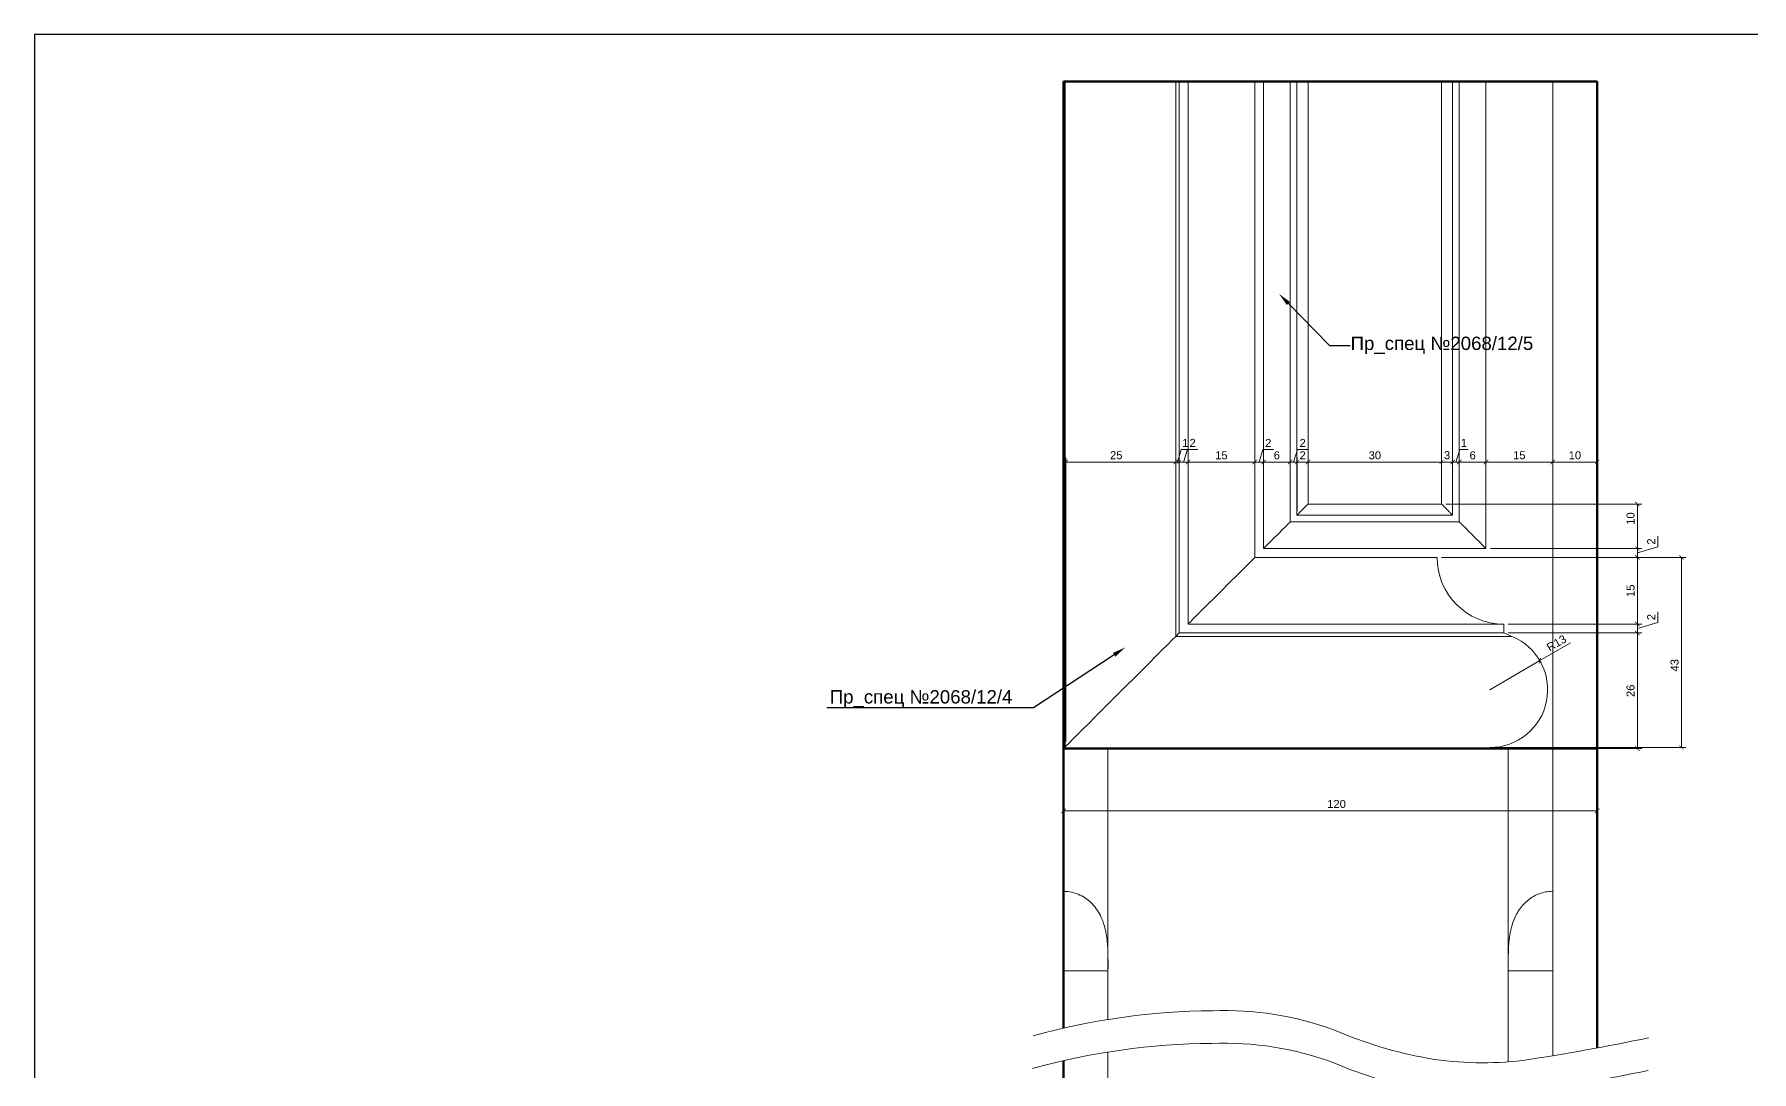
# Model space of a CAD drawing. Header units: millimetres. Extents: x 68 to 668, y -11756 to -11356.
# Drawn here: x 68.1 to 454.3, y -11589.5 to -11356.1 of the extents above; entities that cross this region are included whole.
import ezdxf
from ezdxf import colors
from ezdxf.entities.mleader import LeaderData, LeaderLine
from ezdxf.math import Vec2, Vec3

# ---------------------------------------------------------------- set-up
doc = ezdxf.new("R2010")
doc.units = ezdxf.units.MM
for name, color, linetype, lineweight in [('линия 15', 7, 'Continuous', 15), ('линия 50', 1, 'Continuous', 100), ('тонкие_Ном._пера__21', 7, 'Continuous', 5)]:
    doc.layers.add(name, color=color, linetype=linetype, lineweight=lineweight)
doc.layers.add('размеры в модели', color=7, linetype='Continuous')
doc.styles.get("Standard").update_dxf_attribs({"font": 'arial.ttf'})
doc.dimstyles.new('M_1', dxfattribs={"dimtxt": 1.8, "dimasz": 1, "dimexe": 1, "dimexo": 1, "dimgap": 0.6, "dimtad": 1, "dimdec": 0, "dimdsep": 46, "dimtxsty": 'Standard', "dimblk": 'ARCHTICK', "dimcen": -5, "dimclrd": 7, "dimclre": 7, "dimclrt": 7, "dimadec": 0, "dimazin": 0, "dimtfac": 1, "dimtdec": 0, "dimtmove": 0, "dimatfit": 3, "dimfxl": 1, "dimtolj": 1, "dimtzin": 0, "dimlwd": 5, "dimlwe": 5, "dimarcsym": 0})

# ---------------------------------------------------------------- blocks, each defined once
blk = doc.blocks.new('_ArchTick')
at = {"color": 0, "linetype": 'ByBlock', "const_width": 0.15}
blk.add_lwpolyline([(-0.5, -0.5), (0.5, 0.5)], dxfattribs=at)
blk = doc.blocks.new('*D57')
at = {"layer": 'Defpoints', "color": 0, "ltscale": 1000, "transparency": 16777216}
for p in [(388.57, -11452.32), (387.07, -11464.28), (388.57, -11465.78)]:
    blk.add_point(p, dxfattribs=at)
at = {"layer": 'линия 15', "color": 7, "lineweight": 5, "ltscale": 1000, "transparency": 16777216}
for p, q in [((387.82, -11452.32), (388.67, -11449.52)), ((388.67, -11449.52), (390.53, -11449.52)), ((387.07, -11463.28), (387.07, -11451.32)), ((387.07, -11452.32), (388.57, -11452.32)), ((388.57, -11464.78), (388.57, -11451.32))]:
    blk.add_line(p, q, dxfattribs=at)
at = {"layer": 'линия 15', "color": 7, "lineweight": 5, "ltscale": 1000, "transparency": 16777216, "rotation": 180}
blk.add_blockref('_ArchTick', (387.07, -11452.32), dxfattribs=at)
at = {"layer": 'линия 15', "color": 7, "lineweight": 5, "ltscale": 1000, "transparency": 16777216}
blk.add_blockref('_ArchTick', (388.57, -11452.32), dxfattribs=at)
at = {"layer": 'линия 15', "color": 7, "ltscale": 1000, "transparency": 16777216, "insert": (389.6, -11448.02), "char_height": 1.8, "attachment_point": 5}
blk.add_mtext('\\A1;1', dxfattribs=at)
blk = doc.blocks.new('*D56')
at = {"layer": 'Defpoints', "color": 0, "ltscale": 1000, "transparency": 16777216}
for p in [(387.07, -11452.32), (384.57, -11461.78), (387.07, -11464.28)]:
    blk.add_point(p, dxfattribs=at)
at = {"layer": 'линия 15', "color": 7, "lineweight": 5, "ltscale": 1000, "transparency": 16777216}
for p, q in [((384.57, -11460.78), (384.57, -11451.32)), ((384.57, -11452.32), (387.07, -11452.32)), ((387.07, -11463.28), (387.07, -11451.32))]:
    blk.add_line(p, q, dxfattribs=at)
at = {"layer": 'линия 15', "color": 7, "lineweight": 5, "ltscale": 1000, "transparency": 16777216, "rotation": 180}
blk.add_blockref('_ArchTick', (384.57, -11452.32), dxfattribs=at)
at = {"layer": 'линия 15', "color": 7, "lineweight": 5, "ltscale": 1000, "transparency": 16777216}
blk.add_blockref('_ArchTick', (387.07, -11452.32), dxfattribs=at)
at = {"layer": 'линия 15', "color": 7, "ltscale": 1000, "transparency": 16777216, "insert": (385.82, -11450.8), "char_height": 1.8, "attachment_point": 5}
blk.add_mtext('\\A1;3', dxfattribs=at)
blk = doc.blocks.new('*D54')
at = {"layer": 'Defpoints', "color": 0, "ltscale": 1000, "transparency": 16777216}
for p in [(354.57, -11452.32), (354.57, -11461.78), (352.11, -11464.24)]:
    blk.add_point(p, dxfattribs=at)
at = {"layer": 'линия 15', "color": 7, "lineweight": 5, "ltscale": 1000, "transparency": 16777216}
for p, q in [((352.11, -11463.24), (352.11, -11451.32)), ((352.11, -11452.32), (354.57, -11452.32)), ((354.57, -11460.78), (354.57, -11451.32))]:
    blk.add_line(p, q, dxfattribs=at)
at = {"layer": 'линия 15', "color": 7, "lineweight": 5, "ltscale": 1000, "transparency": 16777216, "rotation": 180}
blk.add_blockref('_ArchTick', (352.11, -11452.32), dxfattribs=at)
at = {"layer": 'линия 15', "color": 7, "lineweight": 5, "ltscale": 1000, "transparency": 16777216}
blk.add_blockref('_ArchTick', (354.57, -11452.32), dxfattribs=at)
at = {"layer": 'линия 15', "color": 7, "ltscale": 1000, "transparency": 16777216, "insert": (353.34, -11450.82), "char_height": 1.8, "attachment_point": 5}
blk.add_mtext('\\A1;2', dxfattribs=at)
blk = doc.blocks.new('*D53')
at = {"layer": 'Defpoints', "color": 0, "ltscale": 1000, "transparency": 16777216}
for p in [(352.11, -11452.32), (352.11, -11464.24), (350.52, -11465.83)]:
    blk.add_point(p, dxfattribs=at)
at = {"layer": 'линия 15', "color": 7, "lineweight": 5, "ltscale": 1000, "transparency": 16777216}
for p, q in [((351.31, -11452.32), (352.16, -11449.52)), ((352.16, -11449.52), (354.55, -11449.52)), ((350.52, -11464.83), (350.52, -11451.32)), ((350.52, -11452.32), (352.11, -11452.32)), ((352.11, -11463.24), (352.11, -11451.32))]:
    blk.add_line(p, q, dxfattribs=at)
at = {"layer": 'линия 15', "color": 7, "lineweight": 5, "ltscale": 1000, "transparency": 16777216, "rotation": 180}
blk.add_blockref('_ArchTick', (350.52, -11452.32), dxfattribs=at)
at = {"layer": 'линия 15', "color": 7, "lineweight": 5, "ltscale": 1000, "transparency": 16777216}
blk.add_blockref('_ArchTick', (352.11, -11452.32), dxfattribs=at)
at = {"layer": 'линия 15', "color": 7, "ltscale": 1000, "transparency": 16777216, "insert": (353.35, -11448.02), "char_height": 1.8, "attachment_point": 5}
blk.add_mtext('\\A1;2', dxfattribs=at)
blk = doc.blocks.new('*D51')
at = {"layer": 'Defpoints', "color": 0, "ltscale": 1000, "transparency": 16777216}
for p in [(344.57, -11452.32), (344.57, -11471.78), (342.57, -11473.78)]:
    blk.add_point(p, dxfattribs=at)
at = {"layer": 'линия 15', "color": 7, "lineweight": 5, "ltscale": 1000, "transparency": 16777216}
for p, q in [((343.57, -11452.32), (344.42, -11449.52)), ((344.42, -11449.52), (346.81, -11449.52)), ((342.57, -11472.78), (342.57, -11451.32)), ((342.57, -11452.32), (344.57, -11452.32)), ((344.57, -11470.78), (344.57, -11451.32))]:
    blk.add_line(p, q, dxfattribs=at)
at = {"layer": 'линия 15', "color": 7, "lineweight": 5, "ltscale": 1000, "transparency": 16777216, "rotation": 180}
blk.add_blockref('_ArchTick', (342.57, -11452.32), dxfattribs=at)
at = {"layer": 'линия 15', "color": 7, "lineweight": 5, "ltscale": 1000, "transparency": 16777216}
blk.add_blockref('_ArchTick', (344.57, -11452.32), dxfattribs=at)
at = {"layer": 'линия 15', "color": 7, "ltscale": 1000, "transparency": 16777216, "insert": (345.61, -11448.02), "char_height": 1.8, "attachment_point": 5}
blk.add_mtext('\\A1;2', dxfattribs=at)
blk = doc.blocks.new('*D49')
at = {"layer": 'Defpoints', "color": 0, "ltscale": 1000, "transparency": 16777216}
for p in [(327.57, -11452.32), (327.57, -11488.78), (325.57, -11490.78)]:
    blk.add_point(p, dxfattribs=at)
at = {"layer": 'линия 15', "color": 7, "lineweight": 5, "ltscale": 1000, "transparency": 16777216}
for p, q in [((326.57, -11452.32), (327.42, -11449.52)), ((327.42, -11449.52), (329.81, -11449.52)), ((325.57, -11489.78), (325.57, -11451.32)), ((325.57, -11452.32), (327.57, -11452.32)), ((327.57, -11487.78), (327.57, -11451.32))]:
    blk.add_line(p, q, dxfattribs=at)
at = {"layer": 'линия 15', "color": 7, "lineweight": 5, "ltscale": 1000, "transparency": 16777216, "rotation": 180}
blk.add_blockref('_ArchTick', (325.57, -11452.32), dxfattribs=at)
at = {"layer": 'линия 15', "color": 7, "lineweight": 5, "ltscale": 1000, "transparency": 16777216}
blk.add_blockref('_ArchTick', (327.57, -11452.32), dxfattribs=at)
at = {"layer": 'линия 15', "color": 7, "ltscale": 1000, "transparency": 16777216, "insert": (328.61, -11448.02), "char_height": 1.8, "attachment_point": 5}
blk.add_mtext('\\A1;2', dxfattribs=at)
blk = doc.blocks.new('*D48')
at = {"layer": 'Defpoints', "color": 0, "ltscale": 1000, "transparency": 16777216}
for p in [(325.57, -11452.32), (324.81, -11491.54), (325.57, -11490.78)]:
    blk.add_point(p, dxfattribs=at)
at = {"layer": 'линия 15', "color": 7, "lineweight": 5, "ltscale": 1000, "transparency": 16777216}
for p, q in [((325.19, -11452.32), (326.03, -11449.52)), ((326.03, -11449.52), (327.9, -11449.52)), ((324.81, -11452.32), (323.81, -11452.32)), ((324.81, -11490.54), (324.81, -11451.32)), ((324.81, -11452.32), (325.57, -11452.32)), ((324.81, -11452.32), (325.57, -11452.32)), ((325.57, -11489.78), (325.57, -11451.32)), ((325.57, -11452.32), (326.57, -11452.32))]:
    blk.add_line(p, q, dxfattribs=at)
blk.add_blockref('_ArchTick', (324.81, -11452.32), dxfattribs=at)
at = {"layer": 'линия 15', "color": 7, "lineweight": 5, "ltscale": 1000, "transparency": 16777216, "rotation": 180}
blk.add_blockref('_ArchTick', (325.57, -11452.32), dxfattribs=at)
at = {"layer": 'линия 15', "color": 7, "ltscale": 1000, "transparency": 16777216, "insert": (326.96, -11448.02), "char_height": 1.8, "attachment_point": 5}
blk.add_mtext('\\A1;1', dxfattribs=at)
blk = doc.blocks.new('*D47')
at = {"layer": 'Defpoints', "color": 0, "ltscale": 1000, "transparency": 16777216}
for p in [(324.81, -11452.32), (324.81, -11491.54), (300.06, -11516.29)]:
    blk.add_point(p, dxfattribs=at)
at = {"layer": 'линия 15', "color": 7, "lineweight": 5, "ltscale": 1000, "transparency": 16777216}
for p, q in [((300.06, -11515.29), (300.06, -11451.32)), ((300.06, -11452.32), (324.81, -11452.32)), ((324.81, -11490.54), (324.81, -11451.32))]:
    blk.add_line(p, q, dxfattribs=at)
at = {"layer": 'линия 15', "color": 7, "lineweight": 5, "ltscale": 1000, "transparency": 16777216, "rotation": 180}
blk.add_blockref('_ArchTick', (300.06, -11452.32), dxfattribs=at)
at = {"layer": 'линия 15', "color": 7, "lineweight": 5, "ltscale": 1000, "transparency": 16777216}
blk.add_blockref('_ArchTick', (324.81, -11452.32), dxfattribs=at)
at = {"layer": 'линия 15', "color": 7, "ltscale": 1000, "transparency": 16777216, "insert": (311.43, -11450.8), "char_height": 1.8, "attachment_point": 5}
blk.add_mtext('\\A1;25', dxfattribs=at)
blk = doc.blocks.new('*D46')
at = {"layer": 'Defpoints', "color": 0, "ltscale": 1000, "transparency": 16777216}
for p in [(299.57, -11516.78), (419.57, -11516.78), (419.57, -11530.77)]:
    blk.add_point(p, dxfattribs=at)
at = {"layer": 'линия 15', "color": 7, "lineweight": 5, "ltscale": 1000, "transparency": 16777216}
for p, q in [((299.57, -11517.78), (299.57, -11531.77)), ((419.57, -11517.78), (419.57, -11531.77)), ((299.57, -11530.77), (419.57, -11530.77))]:
    blk.add_line(p, q, dxfattribs=at)
at = {"layer": 'линия 15', "color": 7, "lineweight": 5, "ltscale": 1000, "transparency": 16777216, "rotation": 180}
blk.add_blockref('_ArchTick', (299.57, -11530.77), dxfattribs=at)
at = {"layer": 'линия 15', "color": 7, "lineweight": 5, "ltscale": 1000, "transparency": 16777216}
blk.add_blockref('_ArchTick', (419.57, -11530.77), dxfattribs=at)
at = {"layer": 'линия 15', "color": 7, "ltscale": 1000, "transparency": 16777216, "insert": (360.97, -11529.25), "char_height": 1.8, "attachment_point": 5}
blk.add_mtext('\\A1;120', dxfattribs=at)
blk = doc.blocks.new('*D45')
at = {"layer": 'Defpoints', "color": 0, "ltscale": 1000, "transparency": 16777216}
for p in [(398.57, -11490.78), (399.57, -11516.78), (428.61, -11516.78)]:
    blk.add_point(p, dxfattribs=at)
at = {"layer": 'линия 15', "color": 7, "lineweight": 5, "ltscale": 1000, "transparency": 16777216}
for p, q in [((399.57, -11490.78), (429.61, -11490.78)), ((428.61, -11490.78), (428.61, -11516.78)), ((400.57, -11516.78), (429.61, -11516.78))]:
    blk.add_line(p, q, dxfattribs=at)
for p, rotation in [((428.61, -11490.78), 90), ((428.61, -11516.78), 270)]:
    blk.add_blockref('_ArchTick', p, dxfattribs=dict(at, rotation=rotation))
at = {"layer": 'линия 15', "color": 7, "ltscale": 1000, "transparency": 16777216, "insert": (427.09, -11503.78), "char_height": 1.8, "attachment_point": 5, "rotation": 90}
blk.add_mtext('\\A1;26', dxfattribs=at)
blk = doc.blocks.new('*D44')
at = {"layer": 'Defpoints', "color": 0, "ltscale": 1000, "transparency": 16777216}
for p in [(398.57, -11488.78), (398.57, -11490.78), (428.61, -11490.78)]:
    blk.add_point(p, dxfattribs=at)
at = {"layer": 'линия 15', "color": 7, "lineweight": 5, "ltscale": 1000, "transparency": 16777216}
for p, q in [((399.57, -11488.78), (429.61, -11488.78)), ((428.61, -11489.78), (433.22, -11488.39)), ((428.61, -11488.78), (428.61, -11490.78)), ((433.22, -11488.39), (433.22, -11486)), ((399.57, -11490.78), (429.61, -11490.78))]:
    blk.add_line(p, q, dxfattribs=at)
for p, rotation in [((428.61, -11488.78), 90), ((428.61, -11490.78), 270)]:
    blk.add_blockref('_ArchTick', p, dxfattribs=dict(at, rotation=rotation))
at = {"layer": 'линия 15', "color": 7, "ltscale": 1000, "transparency": 16777216, "insert": (431.72, -11487.2), "char_height": 1.8, "attachment_point": 5, "rotation": 90}
blk.add_mtext('\\A1;2', dxfattribs=at)
blk = doc.blocks.new('*D43')
at = {"layer": 'Defpoints', "color": 0, "ltscale": 1000, "transparency": 16777216}
for p in [(383.57, -11473.78), (398.57, -11488.78), (428.61, -11488.78)]:
    blk.add_point(p, dxfattribs=at)
at = {"layer": 'линия 15', "color": 7, "lineweight": 5, "ltscale": 1000, "transparency": 16777216}
for p, q in [((384.57, -11473.78), (429.61, -11473.78)), ((428.61, -11473.78), (428.61, -11488.78)), ((399.57, -11488.78), (429.61, -11488.78))]:
    blk.add_line(p, q, dxfattribs=at)
for p, rotation in [((428.61, -11473.78), 90), ((428.61, -11488.78), 270)]:
    blk.add_blockref('_ArchTick', p, dxfattribs=dict(at, rotation=rotation))
at = {"layer": 'линия 15', "color": 7, "ltscale": 1000, "transparency": 16777216, "insert": (427.09, -11481.28), "char_height": 1.8, "attachment_point": 5, "rotation": 90}
blk.add_mtext('\\A1;15', dxfattribs=at)
blk = doc.blocks.new('*D42')
at = {"layer": 'Defpoints', "color": 0, "ltscale": 1000, "transparency": 16777216}
for p in [(394.57, -11471.78), (383.57, -11473.78), (428.61, -11473.78)]:
    blk.add_point(p, dxfattribs=at)
at = {"layer": 'линия 15', "color": 7, "lineweight": 5, "ltscale": 1000, "transparency": 16777216}
for p, q in [((433.22, -11471.39), (433.22, -11469)), ((395.57, -11471.78), (429.61, -11471.78)), ((428.61, -11472.78), (433.22, -11471.39)), ((428.61, -11471.78), (428.61, -11473.78)), ((384.57, -11473.78), (429.61, -11473.78))]:
    blk.add_line(p, q, dxfattribs=at)
for p, rotation in [((428.61, -11471.78), 90), ((428.61, -11473.78), 270)]:
    blk.add_blockref('_ArchTick', p, dxfattribs=dict(at, rotation=rotation))
at = {"layer": 'линия 15', "color": 7, "ltscale": 1000, "transparency": 16777216, "insert": (431.72, -11470.2), "char_height": 1.8, "attachment_point": 5, "rotation": 90}
blk.add_mtext('\\A1;2', dxfattribs=at)
blk = doc.blocks.new('*D41')
at = {"layer": 'Defpoints', "color": 0, "ltscale": 1000, "transparency": 16777216}
for p in [(384.57, -11461.78), (394.57, -11471.78), (428.61, -11471.78)]:
    blk.add_point(p, dxfattribs=at)
at = {"layer": 'линия 15', "color": 7, "lineweight": 5, "ltscale": 1000, "transparency": 16777216}
for p, q in [((385.57, -11461.78), (429.61, -11461.78)), ((428.61, -11461.78), (428.61, -11471.78)), ((395.57, -11471.78), (429.61, -11471.78))]:
    blk.add_line(p, q, dxfattribs=at)
for p, rotation in [((428.61, -11461.78), 90), ((428.61, -11471.78), 270)]:
    blk.add_blockref('_ArchTick', p, dxfattribs=dict(at, rotation=rotation))
at = {"layer": 'линия 15', "color": 7, "ltscale": 1000, "transparency": 16777216, "insert": (427.09, -11465.04), "char_height": 1.8, "attachment_point": 5, "rotation": 90}
blk.add_mtext('\\A1;10', dxfattribs=at)
blk = doc.blocks.new('*D40')
at = {"layer": 'Defpoints', "color": 0, "ltscale": 1000, "transparency": 16777216}
for p in [(406.67, -11497), (395.44, -11503.55)]:
    blk.add_point(p, dxfattribs=at)
at = {"layer": 'линия 15', "color": 7, "lineweight": 5, "ltscale": 1000, "transparency": 16777216}
for p in [(413.57, -11492.98), (395.44, -11503.55)]:
    blk.add_line(p, (406.67, -11497), dxfattribs=at)
at = {"layer": 'линия 15', "color": 7, "lineweight": 5, "ltscale": 1000, "transparency": 16777216, "rotation": 210.2479620941602}
blk.add_blockref('_ArchTick', (406.67, -11497), dxfattribs=at)
at = {"layer": 'линия 15', "color": 7, "ltscale": 1000, "transparency": 16777216, "insert": (410.43, -11493.05), "char_height": 1.8, "attachment_point": 5, "rotation": 30.248}
blk.add_mtext('\\A1;R13', dxfattribs=at)
blk = doc.blocks.new('*D39')
at = {"layer": 'Defpoints', "color": 0, "ltscale": 1000, "transparency": 16777216}
for p in [(383.57, -11473.78), (395.44, -11516.55), (438.51, -11516.55)]:
    blk.add_point(p, dxfattribs=at)
at = {"layer": 'линия 15', "color": 7, "lineweight": 5, "ltscale": 1000, "transparency": 16777216}
for p, q in [((384.57, -11473.78), (439.51, -11473.78)), ((438.51, -11473.78), (438.51, -11516.55)), ((396.44, -11516.55), (439.51, -11516.55))]:
    blk.add_line(p, q, dxfattribs=at)
for p, rotation in [((438.51, -11473.78), 90), ((438.51, -11516.55), 270)]:
    blk.add_blockref('_ArchTick', p, dxfattribs=dict(at, rotation=rotation))
at = {"layer": 'линия 15', "color": 7, "ltscale": 1000, "transparency": 16777216, "insert": (436.99, -11498.05), "char_height": 1.8, "attachment_point": 5, "rotation": 90}
blk.add_mtext('\\A1;43', dxfattribs=at)

msp = doc.modelspace()

# ---------------------------------------------------------------- linework, layer by layer
at = {"linetype": 'Continuous', "lineweight": 15}
for p, q in [((299.57, -11566.78), (309.57, -11566.78)), ((399.57, -11566.78), (409.57, -11566.78))]:
    msp.add_line(p, q, dxfattribs=at)
at = {"color": 6, "ltscale": 1000}
msp.add_lwpolyline([(68.13, -11756.12), (668.13, -11756.12), (668.13, -11356.12), (68.13, -11356.12)], close=True, dxfattribs=at)
at = {"layer": 'линия 50', "color": 7}
for p, q in [((299.57, -11366.71), (419.57, -11366.71)), ((299.57, -11516.78), (299.57, -11366.71)), ((299.8, -11366.71), (299.8, -11516.55)), ((419.57, -11516.78), (419.57, -11366.71)), ((419.57, -11516.78), (299.57, -11516.78)), ((299.57, -11516.78), (299.57, -11548.89)), ((299.57, -11579.65), (299.57, -11516.78)), ((419.57, -11516.78), (419.57, -11584.13)), ((419.57, -11516.78), (419.57, -11584.13)), ((299.57, -11548.89), (299.57, -11566.78)), ((299.57, -11628.25), (299.57, -11586.96))]:
    msp.add_line(p, q, dxfattribs=at)
at = {"layer": 'тонкие_Ном._пера__21', "linetype": 'Continuous', "lineweight": 15}
for p, q in [((324.81, -11491.54), (324.81, -11366.71)), ((325.57, -11490.78), (325.57, -11366.71)), ((327.57, -11488.78), (327.57, -11366.71)), ((342.57, -11473.78), (342.57, -11366.71)), ((344.57, -11366.71), (344.57, -11471.78)), ((350.57, -11465.78), (350.57, -11366.71)), ((352.07, -11464.28), (352.07, -11366.71)), ((354.57, -11461.78), (354.57, -11366.71)), ((384.57, -11366.71), (384.57, -11461.78)), ((387.07, -11366.71), (387.07, -11464.28)), ((388.57, -11366.71), (388.57, -11465.78)), ((394.57, -11471.78), (394.57, -11366.71)), ((409.57, -11366.71), (409.57, -11516.78)), ((354.57, -11461.78), (369.57, -11461.78)), ((384.57, -11461.78), (369.57, -11461.78)), ((350.57, -11465.78), (369.57, -11465.78)), ((352.07, -11464.28), (369.57, -11464.28)), ((387.07, -11464.28), (369.57, -11464.28)), ((388.57, -11465.78), (369.57, -11465.78)), ((344.57, -11471.78), (394.57, -11471.78)), ((383.57, -11473.78), (342.57, -11473.78)), ((398.57, -11488.78), (327.57, -11488.78)), ((398.57, -11490.78), (398.57, -11488.78)), ((325.57, -11490.78), (324.81, -11491.54)), ((400.42, -11491.54), (324.81, -11491.54)), ((398.57, -11490.78), (325.57, -11490.78)), ((400.42, -11491.54), (398.57, -11490.78)), ((299.8, -11516.55), (299.57, -11516.78)), ((309.57, -11516.78), (309.57, -11577.71)), ((399.57, -11587.24), (399.57, -11516.78)), ((409.57, -11548.89), (409.57, -11516.78)), ((409.57, -11516.78), (409.57, -11585.86)), ((409.57, -11516.78), (419.57, -11516.78)), ((409.57, -11566.78), (409.57, -11548.89)), ((299.57, -11579.65), (299.57, -11566.78)), ((309.57, -11566.78), (309.57, -11577.71)), ((399.57, -11585.24), (399.57, -11566.78)), ((409.57, -11566.78), (409.57, -11585.24)), ((309.57, -11585.03), (309.57, -11628.25)), ((309.57, -11585.03), (309.57, -11585.24))]:
    msp.add_line(p, q, dxfattribs=at)
at = {"layer": 'тонкие_Ном._пера__21', "linetype": 'Continuous', "lineweight": 15, "flags": 128}
for points in [[(354.57, -11461.78), (354.14, -11462.21), (353.72, -11462.63), (353.32, -11463.03), (352.97, -11463.38), (352.66, -11463.69), (352.41, -11463.94), (352.22, -11464.12), (352.11, -11464.24), (352.07, -11464.28)], [(350.57, -11465.78), (350.46, -11465.89), (350.12, -11466.23), (349.56, -11466.79), (348.82, -11467.53), (347.91, -11468.44), (346.87, -11469.48), (345.74, -11470.61), (344.57, -11471.78)], [(342.57, -11473.78), (340.62, -11475.73), (338.69, -11477.66), (336.83, -11479.52), (335.07, -11481.28), (333.44, -11482.91), (331.97, -11484.38), (330.67, -11485.68), (329.58, -11486.77), (328.72, -11487.63), (328.09, -11488.26), (327.7, -11488.65), (327.57, -11488.78)], [(324.81, -11491.54), (324.01, -11492.34), (322.99, -11493.36), (321.78, -11494.57), (320.4, -11495.95), (318.87, -11497.48), (317.23, -11499.12), (315.5, -11500.85), (313.73, -11502.62), (311.93, -11504.42), (310.15, -11506.2), (308.42, -11507.93), (306.77, -11509.58), (305.24, -11511.11), (303.86, -11512.49), (302.64, -11513.71), (301.62, -11514.73), (300.81, -11515.54), (300.23, -11516.12), (299.89, -11516.46), (299.8, -11516.55)]]:
    msp.add_lwpolyline(points, dxfattribs=at)
for points in [[(292.73, -11581.37, -0.06536), (333.07, -11575.75, -0.097763), (360.5, -11580.1, 0.058883), (381.71, -11586.48, 0.071812), (402.86, -11586.91, 0.014802), (431.23, -11581.83)], [(292.58, -11588.72, -0.06536), (332.91, -11583.1, -0.097763), (360.35, -11587.45, 0.058883), (381.56, -11593.82, 0.071812), (402.7, -11594.25, 0.014802), (431.07, -11589.18)]]:
    msp.add_lwpolyline(points, format="xyb", dxfattribs=at)
at = {"layer": 'тонкие_Ном._пера__21', "linetype": 'Continuous', "lineweight": 15}
for centre, radius, start, end in [((398.57, -11473.78), 15, 180, 270), ((395.44, -11503.55), 13, 270, 67.4709), ((384.57, -11516.78), 4, 176.7641, 180)]:
    msp.add_arc(centre, radius, start, end, dxfattribs=at)
for points, knots in [([(387.07, -11464.28), (387.05, -11464.26), (387.01, -11464.21), (386.67, -11463.87), (386.12, -11463.33), (385.4, -11462.6), (384.85, -11462.05), (384.57, -11461.78)], [0, 0, 0, 0, 0.1467532, 0.3161238, 0.5102478, 0.7577946, 1, 1, 1, 1]), ([(394.57, -11471.78), (394.02, -11471.22), (392.9, -11470.1), (391.3, -11468.5), (390.01, -11467.21), (389.15, -11466.35), (388.66, -11465.86), (388.6, -11465.8), (388.57, -11465.78)], [0, 0, 0, 0, 0.204354, 0.415712, 0.616814, 0.759332, 0.886228, 1, 1, 1, 1]), ([(309.57, -11566.78), (309.58, -11565.77), (309.58, -11563.59), (309.49, -11560.22), (308.97, -11557.02), (307.82, -11554), (306.29, -11551.83), (304.45, -11550.33), (302.48, -11549.27), (300.76, -11548.9), (299.65, -11548.89), (299.57, -11548.89)], [0, 0, 0, 0, 0.130101, 0.283368, 0.438715, 0.548894, 0.701426, 0.777051, 0.855497, 0.990409, 1, 1, 1, 1]), ([(409.57, -11548.89), (409.53, -11548.89), (408.52, -11548.89), (406.54, -11549.27), (403.95, -11550.75), (402.27, -11552.61), (401.13, -11554.56), (400.38, -11556.46), (399.76, -11559.28), (399.56, -11562.75), (399.57, -11565.43), (399.57, -11566.78)], [0, 0, 0, 0, 0.006111, 0.13108, 0.256035, 0.387565, 0.451063, 0.549809, 0.651177, 0.824834, 1, 1, 1, 1])]:
    msp.add_open_spline(points, degree=3, knots=knots, dxfattribs=at)

# ---------------------------------------------------------------- dimensions: what is measured, and where the dimension line sits
at = {"layer": 'линия 15', "color": 7, "ltscale": 1000}
for base, p1, p2, picture, middle in [((324.81, -11452.32), (300.06, -11516.29), (324.81, -11491.54), '*D47', (311.43, -11452.32)), ((419.57, -11530.77), (299.57, -11516.78), (419.57, -11516.78), '*D46', (360.97, -11530.77))]:
    dim = msp.add_linear_dim(base=base, p1=p1, p2=p2, dimstyle='M_1', dxfattribs=at)
    dim.commit()
    dim.dimension.update_dxf_attribs({"geometry": picture, "text_midpoint": middle, "dimtype": 128})
for base, p1, p2, picture, middle in [((325.57, -11452.32), (324.81, -11491.54), (325.57, -11490.78), '*D48', (326.63, -11448.02)), ((327.57, -11452.32), (325.57, -11490.78), (327.57, -11488.78), '*D49', (328.02, -11448.02)), ((344.57, -11452.32), (342.57, -11473.78), (344.57, -11471.78), '*D51', (345.02, -11448.02)), ((352.11, -11452.32), (350.52, -11465.83), (352.11, -11464.24), '*D53', (352.76, -11448.02)), ((354.57, -11452.32), (352.11, -11464.24), (354.57, -11461.78), '*D54', (353.34, -11450.82)), ((387.074028, -11452.322899), (384.574027, -11461.775631), (387.074028, -11464.275629), '*D56', (385.824028, -11450.803254)), ((388.5740276, -11452.3228993), (387.0740283, -11464.2756289), (388.5740276, -11465.7756394), '*D57', (389.265133, -11448.0155323))]:
    dim = msp.add_linear_dim(base=base, p1=p1, p2=p2, dimstyle='M_1', dxfattribs=at)
    dim.commit()
    dim.dimension.update_dxf_attribs({"geometry": picture, "text_midpoint": middle})
for base, p1, p2 in [((342.57, -11452.32), (327.57, -11488.78), (342.57, -11473.78)), ((350.52, -11452.32), (344.57, -11471.78), (350.52, -11465.83)), ((384.57, -11452.32), (354.57, -11461.78), (384.57, -11461.78)), ((394.57, -11452.32), (388.57, -11465.78), (394.57, -11471.78)), ((409.57, -11452.32), (394.57, -11471.78), (409.57, -11461.78)), ((419.57, -11452.32), (409.57, -11461.78), (419.57, -11461.78))]:
    msp.add_linear_dim(base=base, p1=p1, p2=p2, dimstyle='M_1', dxfattribs=at).render()
for base, p1, p2, picture, middle in [((428.61, -11471.78), (384.57, -11461.78), (394.57, -11471.78), '*D41', (428.61, -11465.04)), ((438.51, -11516.55), (383.57, -11473.78), (395.44, -11516.55), '*D39', (438.51, -11498.05))]:
    dim = msp.add_linear_dim(base=base, p1=p1, p2=p2, angle=90, dimstyle='M_1', dxfattribs=at)
    dim.commit()
    dim.dimension.update_dxf_attribs({"geometry": picture, "text_midpoint": middle, "dimtype": 128})
for base, p1, p2, picture, middle in [((428.61, -11473.78), (394.57, -11471.78), (383.57, -11473.78), '*D42', (431.72, -11470.79)), ((428.61, -11488.78), (383.57, -11473.78), (398.57, -11488.78), '*D43', (427.09, -11481.28)), ((428.61, -11490.78), (398.57, -11488.78), (398.57, -11490.78), '*D44', (431.72, -11487.79)), ((428.61, -11516.78), (398.57, -11490.78), (399.57, -11516.78), '*D45', (427.09, -11503.78))]:
    dim = msp.add_linear_dim(base=base, p1=p1, p2=p2, angle=90, dimstyle='M_1', dxfattribs=at)
    dim.commit()
    dim.dimension.update_dxf_attribs({"geometry": picture, "text_midpoint": middle})
dim = msp.add_radius_dim(center=(395.44, -11503.55), mpoint=(406.67, -11497), dimstyle='M_1', dxfattribs=at)
dim.commit()
dim.dimension.update_dxf_attribs({"geometry": '*D40', "text_midpoint": (411.19, -11494.36), "dimtype": 132})

# ---------------------------------------------------------------- leaders
at = {"layer": 'размеры в модели', "color": 7, "ltscale": 1000}
ml = msp.add_multileader_mtext('Standard', dxfattribs=at)
ml.set_content('\\A1;Пр_спец №2068/12/5', color=7)
ml.set_leader_properties()
ml.build(insert=Vec2(0, 0))
ml.multileader.update_dxf_attribs({"text_right_attachment_type": 6, "dogleg_length": 0.36, "arrow_head_size": 3})
ctx = ml.context
ctx.base_point, ctx.char_height, ctx.arrow_head_size, ctx.landing_gap_size, ctx.plane_origin = Vec3(364.04, -11426.1), 3, 3, 0.09, Vec3(333.43, -11442.73)
ctx.right_attachment = 6
notes = []
notes.append((ctx, [(1, (1, 1, 0), (359.36, -11426.1), (1, 0), 4.68, [(0, [(348.03, -11414.5)], 0, [])])]))
ctx.mtext.insert, ctx.mtext.flow_direction = Vec3(364.13, -11424.12), 5
ml = msp.add_multileader_mtext('Standard', dxfattribs=at)
ml.set_content('\\A1;Пр_спец №2068/12/4', color=7)
ml.set_leader_properties()
ml.build(insert=Vec2(0, 0))
ml.multileader.update_dxf_attribs({"text_right_attachment_type": 6, "dogleg_length": 0.36, "arrow_head_size": 3})
ctx = ml.context
ctx.base_point, ctx.char_height, ctx.arrow_head_size, ctx.landing_gap_size, ctx.plane_origin = Vec3(247.39, -11505.68), 3, 3, 0.09, Vec3(298.86, -11522.26)
ctx.right_attachment, ctx.text_align_type = 6, 2
notes.append((ctx, [(0, (1, 1, 0), (292.84, -11507.6), (-1, 0), 4.68, [(0, [(313.47, -11494.03)], 0, [])])]))
ctx.mtext.insert, ctx.mtext.alignment, ctx.mtext.flow_direction = Vec3(288.07, -11503.64), 3, 5
for ctx, leaders in notes:
    for number, flags, end, landing, length, lines in leaders:
        leader = LeaderData()
        leader.index, (leader.has_last_leader_line, leader.has_dogleg_vector, leader.attachment_direction) = number, flags
        leader.last_leader_point, leader.dogleg_vector, leader.dogleg_length = Vec3(end), Vec3(landing), length
        for number, points, colour, breaks in lines:
            line = LeaderLine()
            line.index, line.vertices, line.color, line.breaks = number, Vec3.list(points), colors.encode_raw_color(colour), breaks
            leader.lines.append(line)
        ctx.leaders.append(leader)

doc.saveas('drawing.dxf')
